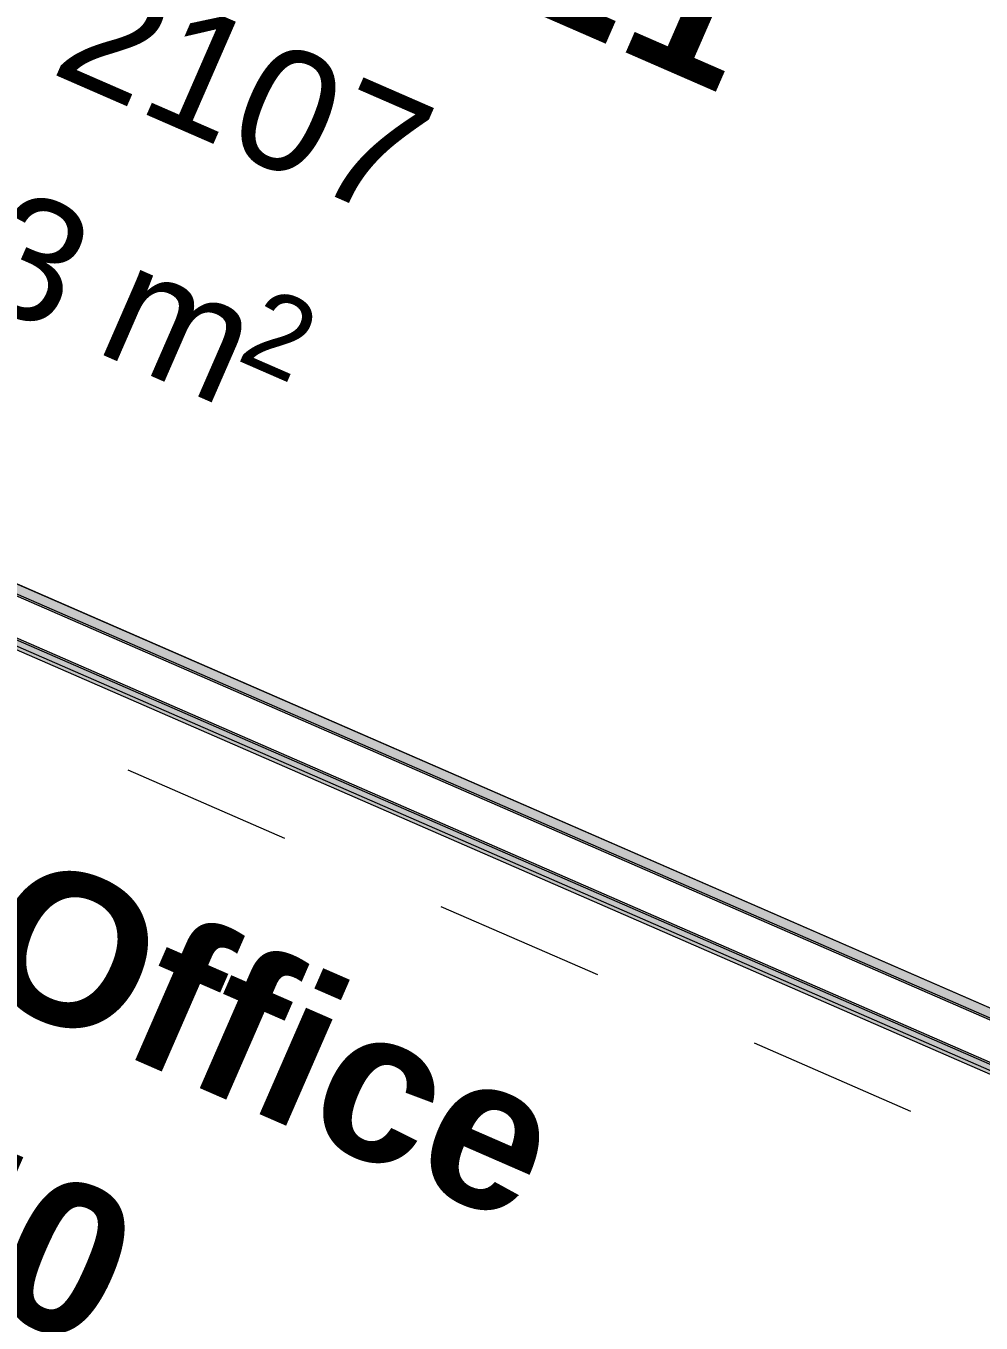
# Model space of a CAD drawing. Header units: millimetres. Extents: x -50172 to 90294, y -80883 to 956680.
# Drawn here: x 1584 to 3162, y -18606 to -16462 of the extents above; entities that cross this region are included whole.
import ezdxf
from ezdxf.enums import TextEntityAlignment as Align

# ---------------------------------------------------------------- set-up
doc = ezdxf.new("R2010")
doc.units = ezdxf.units.MM
doc.header["$MEASUREMENT"] = 0
doc.linetypes.add('Dashed', pattern=[564.444447, 282.222223, -282.222223])
for name, color, linetype in [('A-95-MC_Marker_Section_P2.Marker', 7, 'Continuous'), ('New_A-25-M_Wall_Int', 7, 'Continuous'), ('New_A-35-M_FFE-Zone', 7, 'Continuous')]:
    doc.layers.add(name, color=color, linetype=linetype)
for name, color, linetype, lineweight in [('A-95-MC_Marker_Section_P2.Marker_Pen_No__1', 7, 'Continuous', 13), ('New_A-25-M_Wall_Int_Pen_No__1', 7, 'Continuous', 13), ('New_ArchiCAD Zone Stamps_Pen_No__9', 7, 'Continuous', 13)]:
    doc.layers.add(name, color=color, linetype=linetype, lineweight=lineweight)
doc.layers.add('New_A-25-M_Wall_Int_Pen_No__107', color=7, linetype='Continuous', lineweight=15, true_color=0xa6a6a6)
doc.layers.add('New_A-35-M_FFE-Zone_Pen_No__74', color=7, linetype='Continuous', lineweight=20, true_color=0x606060)
doc.styles.add('GENERATED_STYLE_2', font='')
doc.styles.add('GENERATED_STYLE_3', font='')
doc.styles.get('GENERATED_STYLE_2').set_extended_font_data('Arial', bold=True)
doc.styles.get('GENERATED_STYLE_3').set_extended_font_data('Arial')

# ---------------------------------------------------------------- blocks, each defined once
blk = doc.blocks.new('Single Office_INB 2107_29_1', base_point=(2081.6, -16699.6))
at = {"layer": 'New_A-35-M_FFE-Zone_Pen_No__74', "linetype": 'Continuous'}
blk.add_line((58.1, -16725.4), (3819.1, -18365.4), dxfattribs=at)
at = {"layer": 'New_ArchiCAD Zone Stamps_Pen_No__9'}
for tag, height, style, p in [('ROOM_NAME', 250, 'GENERATED_STYLE_2', (1580.4, -15284.6)), ('zoneNameLine2', 250, 'GENERATED_STYLE_2', (1392, -15716.7)), ('ROOM_NUMBER', 200, 'GENERATED_STYLE_3', (1203.5, -16137.4)), ('measuredAreaCode', 200, 'GENERATED_STYLE_3', (1046.5, -16497.5)), ('DUMMY_649', 200, 'GENERATED_STYLE_3', (1353.9, -16631.6)), ('DUMMY_650', 200, 'GENERATED_STYLE_3', (1703.4, -16784)), ('DUMMY_651', 133.3, 'GENERATED_STYLE_3', (1982.7, -16890.5))]:
    blk.add_attdef(tag, text='', height=height, rotation=336.4404, dxfattribs=dict(at, style=style)).set_placement(p, align=Align.TOP_LEFT)
blk = doc.blocks.new('Single Office_INB 2106_30_1', base_point=(1139.5, -18543.8))
at = {"layer": 'New_A-35-M_FFE-Zone_Pen_No__74', "linetype": 'Continuous'}
blk.add_line((3769.4, -18446.9), (20.3, -16812.1), dxfattribs=at)
at = {"layer": 'New_ArchiCAD Zone Stamps_Pen_No__9'}
for tag, height, style, p in [('ROOM_NAME', 250, 'GENERATED_STYLE_2', (536.2, -17362.9)), ('zoneNameLine2', 250, 'GENERATED_STYLE_2', (347.8, -17795)), ('ROOM_NUMBER', 200, 'GENERATED_STYLE_3', (159.3, -18215.7)), ('measuredAreaCode', 200, 'GENERATED_STYLE_3', (2.3, -18575.9)), ('DUMMY_649', 200, 'GENERATED_STYLE_3', (309.7, -18709.9)), ('DUMMY_650', 200, 'GENERATED_STYLE_3', (659.2, -18862.3)), ('DUMMY_651', 133.3, 'GENERATED_STYLE_3', (938.5, -18968.8))]:
    blk.add_attdef(tag, text='', height=height, rotation=336.4404, dxfattribs=dict(at, style=style)).set_placement(p, align=Align.TOP_LEFT)
blk = doc.blocks.new('Wall_127_1', base_point=(-33.5, -16685.4))
at = {"layer": 'New_A-25-M_Wall_Int_Pen_No__107', "linetype": 'Continuous'}
for points in [[(52.1, -16739.2), (3783.8, -18366.3), (3789.8, -18352.6), (58.1, -16725.4)], [(18.2, -16817.1), (3749.8, -18444.3), (3755.8, -18430.5), (24.1, -16803.3)]]:
    blk.add_hatch(color=256, dxfattribs=at).paths.add_polyline_path(points)
at = {"layer": 'New_A-25-M_Wall_Int_Pen_No__107', "linetype": 'Continuous', "lineweight": 0, "true_color": 0x535353}
for points in [[(50.9, -16741.9), (3782.6, -18369.1), (3783.8, -18366.3), (52.1, -16739.2)], [(24.1, -16803.3), (3755.8, -18430.5), (3757, -18427.8), (25.3, -16800.6)]]:
    blk.add_hatch(color=251, dxfattribs=at).paths.add_polyline_path(points)
at = {"layer": 'New_A-25-M_Wall_Int_Pen_No__1', "linetype": 'Continuous'}
for p, q in [((50.9, -16741.9), (3782.6, -18369.1)), ((52.1, -16739.2), (3783.8, -18366.3)), ((24.1, -16803.3), (3755.8, -18430.5)), ((25.3, -16800.6), (3757, -18427.8))]:
    blk.add_line(p, q, dxfattribs=at)
at = {"layer": 'New_A-25-M_Wall_Int_Pen_No__1', "linetype": 'Continuous', "flags": 128}
for points in [[(3789.8, -18352.6), (58.1, -16725.4)], [(18.2, -16817.1), (3749.8, -18444.3)]]:
    blk.add_lwpolyline(points, dxfattribs=at)
blk = doc.blocks.new('Cutting Plane_3_1', base_point=(15693.3, -23770.8))
at = {"layer": 'A-95-MC_Marker_Section_P2.Marker_Pen_No__1', "linetype": 'Dashed'}
blk.add_line((15464.1, -23670.9), (-14070.1, -10792.5), dxfattribs=at)

msp = doc.modelspace()

# ---------------------------------------------------------------- block references
at = {"layer": 'A-95-MC_Marker_Section_P2.Marker'}
msp.add_blockref('Cutting Plane_3_1', (15693.3, -23770.8), dxfattribs=at)
at = {"layer": 'New_A-25-M_Wall_Int', "color": 250, "lineweight": 50, "true_color": 0x2a2a2a}
msp.add_blockref('Wall_127_1', (-33.5, -16685.4), dxfattribs=at)
at = {"layer": 'New_A-35-M_FFE-Zone', "linetype": 'Continuous'}
ref = msp.add_blockref('Single Office_INB 2107_29_1', (2081.6, -16699.6), dxfattribs=at)
ref.add_attrib('ROOM_NUMBER', 'INB 2107', dxfattribs={"layer": 'New_ArchiCAD Zone Stamps_Pen_No__9', "color": 7, "height": 200, "rotation": 336.4404, "style": 'GENERATED_STYLE_3'}).set_placement((1203.5, -16137.4), align=Align.TOP_LEFT)
ref.add_attrib('zoneNameLine2', 'ID. SF521', dxfattribs={"layer": 'New_ArchiCAD Zone Stamps_Pen_No__9', "color": 7, "height": 250, "rotation": 336.4404, "style": 'GENERATED_STYLE_2'}).set_placement((1392, -15716.7), align=Align.TOP_LEFT)
ref.add_attrib('DUMMY_649', '9.3', dxfattribs={"layer": 'New_ArchiCAD Zone Stamps_Pen_No__9', "color": 7, "height": 200, "rotation": 336.4404, "style": 'GENERATED_STYLE_3'}).set_placement((1353.9, -16631.6), align=Align.TOP_LEFT)
ref.add_attrib('DUMMY_650', ' m', dxfattribs={"layer": 'New_ArchiCAD Zone Stamps_Pen_No__9', "color": 7, "height": 200, "rotation": 336.4404, "style": 'GENERATED_STYLE_3'}).set_placement((1703.4, -16784), align=Align.TOP_LEFT)
ref.add_attrib('DUMMY_651', '2', dxfattribs={"layer": 'New_ArchiCAD Zone Stamps_Pen_No__9', "color": 7, "height": 133.3, "rotation": 336.4404, "style": 'GENERATED_STYLE_3'}).set_placement((1982.7, -16890.5), align=Align.TOP_LEFT)
ref = msp.add_blockref('Single Office_INB 2106_30_1', (1139.5, -18543.8), dxfattribs=at)
ref.add_attrib('ROOM_NAME', 'Single Office', dxfattribs={"layer": 'New_ArchiCAD Zone Stamps_Pen_No__9', "color": 7, "height": 250, "rotation": 336.4404, "style": 'GENERATED_STYLE_2'}).set_placement((536.2, -17362.9), align=Align.TOP_LEFT)
ref.add_attrib('zoneNameLine2', 'ID. SF540', dxfattribs={"layer": 'New_ArchiCAD Zone Stamps_Pen_No__9', "color": 7, "height": 250, "rotation": 336.4404, "style": 'GENERATED_STYLE_2'}).set_placement((347.8, -17795), align=Align.TOP_LEFT)

doc.saveas('drawing.dxf')
